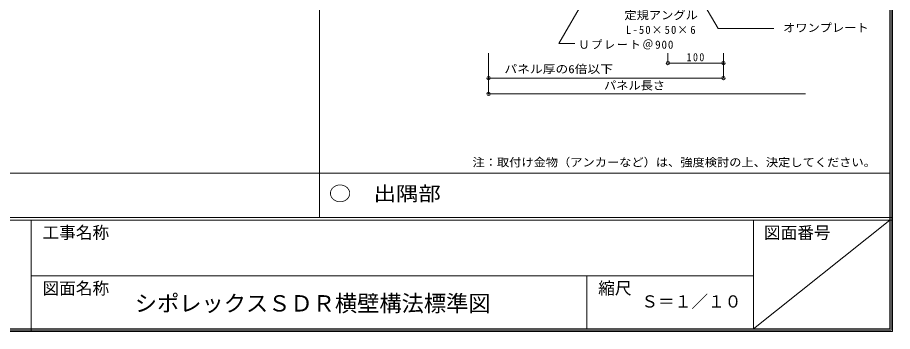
# Model space of a CAD drawing. Units: millimetres at full size, sheet at 1:10; details may follow other scales. Extents: x -2890 to 2450, y -2020 to 1800.
# Drawn here: x 876 to 2450, y -2020 to -1455 of the extents above; entities that cross this region are included whole.
import ezdxf
from ezdxf.enums import TextEntityAlignment as Align

# ---------------------------------------------------------------- set-up
doc = ezdxf.new("R2010")
doc.units = ezdxf.units.MM
doc.header["$LTSCALE"] = 10
doc.header["$PDMODE"] = 32
doc.header["$PDSIZE"] = 6
doc.layers.add('0-0', color=7, linetype='Continuous', lineweight=18)
doc.styles.add('ＭＳ ゴシック', font='')
doc.styles.get('ＭＳ ゴシック').set_extended_font_data('MS Gothic')

msp = doc.modelspace()

# ---------------------------------------------------------------- linework, layer by layer
at = {"layer": '0-0'}
for p, q in [((1419, 1795), (1419, -1815)), ((2447.5, -1820), (2447.5, 1797.5)), ((2450, -1820), (2450, 1800)), ((-635, -1735), (2445, -1735)), ((-2890, -1815), (2450, -1815)), ((-2890, -1820), (2450, -1820)), ((900, -2020), (900, -1820)), ((2200, -2015), (2200, -1820)), ((2445, -2015), (2445, -1820)), ((2447.5, -2017.5), (2447.5, -1820)), ((2450, -2020), (2450, -1820)), ((900, -1920), (2200, -1920)), ((1900, -2015), (1900, -1920)), ((-2885, -2015), (2445, -2015)), ((-2890, -2020), (2450, -2020)), ((-2887.5, -2017.5), (2447.5, -2017.5))]:
    msp.add_line(p, q, dxfattribs=at)
at = {"layer": '0-0', "color": 4}
for p, q in [((2012.3, -1220.36), (1849.67, -1502.04)), ((2062.28, -1346.7), (2136.38, -1475.05)), ((2236.33, -1475.05), (2136.38, -1475.05)), ((1849.67, -1502.04), (1878.25, -1502.04)), ((1723.29, -1519.17), (1723.29, -1592.62)), ((2045.82, -1537.1), (2045.82, -1519.17)), ((2145.82, -1537.1), (2145.82, -1519.17)), ((2145.82, -1519.17), (2145.82, -1564.07)), ((2145.82, -1537.1), (2045.82, -1537.1)), ((2145.82, -1564.07), (1723.3, -1564.07)), ((1723.29, -1592.62), (2293.32, -1592.62))]:
    msp.add_line(p, q, dxfattribs=at)
at = {"layer": '0-0'}
msp.add_lwpolyline([(2200, -2015), (2445, -1820), (2445, 1795)], dxfattribs=at)
at = {"layer": '0-0', "color": 4}
for p in [(2045.82, -1537.1), (2145.82, -1537.1), (1723.29, -1564.07), (2145.82, -1564.07), (1723.29, -1592.62)]:
    msp.add_point(p, dxfattribs=at)

# ---------------------------------------------------------------- texts
at = {"layer": '0-0', "style": 'ＭＳ ゴシック'}
for s, width, p in [('定規アングル', 1.1, (1967.67, -1462.91)), ('オワンプレート', 1.1, (2253.18, -1485.5)), ('パネル厚の6倍以下', 1.15, (1751.6, -1559.77)), ('パネル長さ', 1.1, (1930.86, -1589.3)), ('注：取付け金物（アンカーなど）は、強度検討の上、決定してください。', 1.1, (1694.25, -1727.51))]:
    msp.add_text(s, height=14.66, dxfattribs=dict(at, width=width)).set_placement(p, align=Align.BOTTOM_LEFT)
at = {"layer": '0-0', "color": 2, "style": 'ＭＳ ゴシック', "width": 1.15}
msp.add_text('○\u3000出隅部', height=25.66, dxfattribs=at).set_placement((1435.87, -1792.53), align=Align.BOTTOM_LEFT)
at = {"layer": '0-0', "style": 'ＭＳ ゴシック'}
for s, height, p in [('工事名称', 21.99, (920.47, -1859.6)), ('図面番号', 21.99, (2218.6, -1859.89)), ('図面名称', 21.99, (920.52, -1959.96)), ('縮尺', 21.99, (1920.46, -1959.7)), ('シポレックスＳＤＲ横壁構法標準図', 29.33, (1086.62, -1992.86)), ('Ｓ＝１／１０', 21.99, (1998.05, -1983.55))]:
    msp.add_text(s, height=height, dxfattribs=at).set_placement(p, align=Align.BOTTOM_LEFT)
at = {"layer": '0-0', "char_height": 14.66, "attachment_point": 7, "style": 'ＭＳ ゴシック'}
for s, insert in [('\\T1.22;\\W0.95;L-50×50×6', (1970.57, -1484.9)), ('\\T1.15;Ｕプレート＠900', (1884.9, -1512.82)), ('\\T1.27;\\W0.9;100', (2079.57, -1534.1))]:
    msp.add_mtext(s, dxfattribs=dict(at, insert=insert))

doc.saveas('drawing.dxf')
